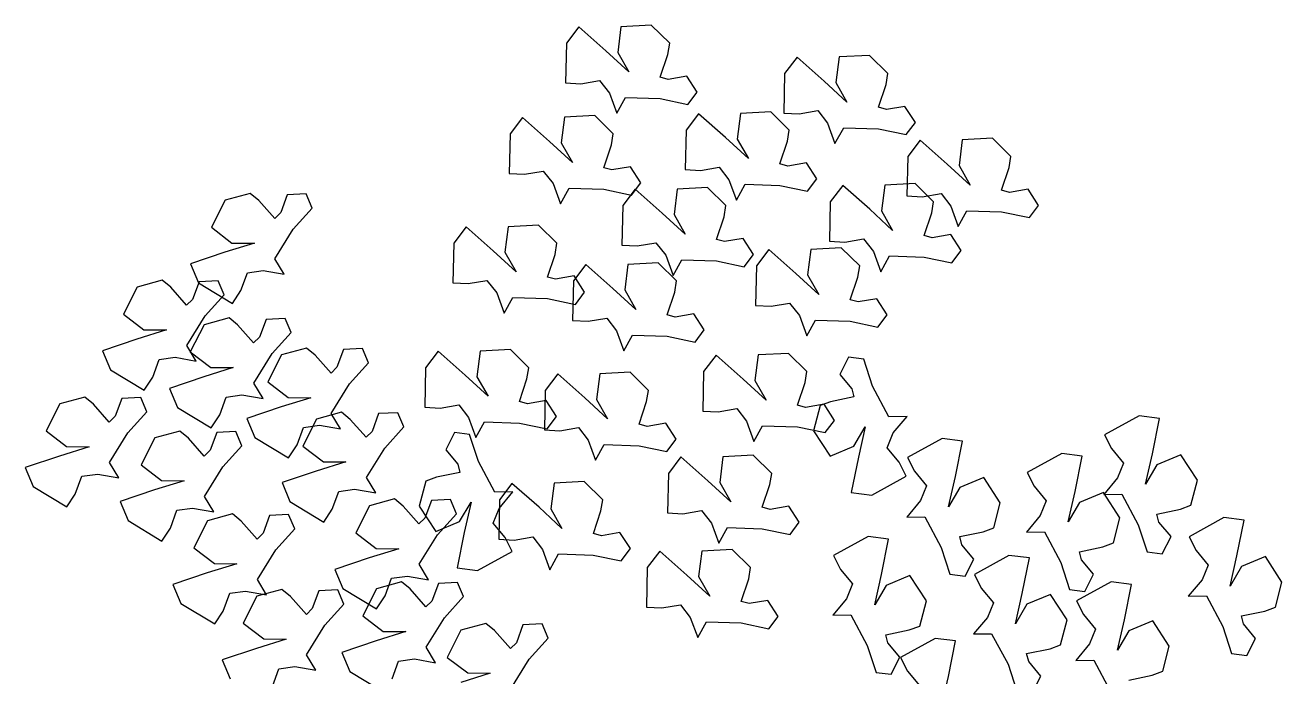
# Model space of a CAD drawing. Extents: x 375.13 to 376.52, y 85.23 to 86.64.
# Drawn here: x 375.189 to 376.421, y 86 to 86.639 of the extents above; entities that cross this region are included whole.
import ezdxf

# ---------------------------------------------------------------- set-up
doc = ezdxf.new("R2010")
doc.units = 0
doc.header["$LTSCALE"] = 0.5
doc.layers.get('0').update_dxf_attribs({"linetype": 'CONTINUOUS'})

msp = doc.modelspace()

# ---------------------------------------------------------------- linework, layer by layer
for p, q in [((375.7315, 86.6373), (375.7193, 86.6213)), ((375.7581, 86.6139), (375.7315, 86.6373)), ((375.7728, 86.6375), (375.7696, 86.6124)), ((375.8025, 86.6391), (375.7728, 86.6375)), ((375.8206, 86.6213), (375.8025, 86.6391)), ((375.7193, 86.6213), (375.7185, 86.5826)), ((375.8187, 86.6104), (375.8206, 86.6213)), ((375.7805, 86.5933), (375.7581, 86.6139)), ((375.7696, 86.6124), (375.7805, 86.5933)), ((375.8113, 86.5882), (375.8187, 86.6104)), ((376.0163, 86.6095), (375.9867, 86.6079)), ((376.0344, 86.5917), (376.0163, 86.6095)), ((375.9454, 86.6077), (375.9332, 86.5917)), ((375.972, 86.5843), (375.9454, 86.6077)), ((375.9867, 86.6079), (375.9834, 86.5828)), ((375.7336, 86.5817), (375.7519, 86.5849)), ((375.7519, 86.5849), (375.7615, 86.5725)), ((375.8192, 86.586), (375.8113, 86.5882)), ((375.8374, 86.5891), (375.8192, 86.586)), ((375.8476, 86.5734), (375.8374, 86.5891)), ((375.9332, 86.5917), (375.9324, 86.5529)), ((375.9943, 86.5637), (375.972, 86.5843)), ((376.0326, 86.5808), (376.0344, 86.5917)), ((375.7185, 86.5826), (375.7336, 86.5817)), ((375.7615, 86.5725), (375.7687, 86.5527)), ((375.8385, 86.5614), (375.8476, 86.5734)), ((375.9834, 86.5828), (375.9943, 86.5637)), ((376.0252, 86.5586), (376.0326, 86.5808)), ((375.7687, 86.5527), (375.7772, 86.5682)), ((375.7772, 86.5682), (375.8112, 86.5671)), ((375.8112, 86.5671), (375.8385, 86.5614)), ((376.0512, 86.5595), (376.033, 86.5564)), ((376.0615, 86.5438), (376.0512, 86.5595)), ((375.6763, 86.5486), (375.6641, 86.5325)), ((375.7029, 86.5252), (375.6763, 86.5486)), ((375.7175, 86.5488), (375.7143, 86.5237)), ((375.7472, 86.5504), (375.7175, 86.5488)), ((375.7653, 86.5325), (375.7472, 86.5504)), ((375.8488, 86.5523), (375.8366, 86.5363)), ((375.8754, 86.5289), (375.8488, 86.5523)), ((375.8901, 86.5525), (375.8868, 86.5274)), ((375.9197, 86.5541), (375.8901, 86.5525)), ((375.9378, 86.5363), (375.9197, 86.5541)), ((375.9324, 86.5529), (375.9475, 86.5521)), ((375.9475, 86.5521), (375.9657, 86.5553)), ((375.9657, 86.5553), (375.9753, 86.5429)), ((376.033, 86.5564), (376.0252, 86.5586)), ((375.8366, 86.5363), (375.8358, 86.4976)), ((375.936, 86.5254), (375.9378, 86.5363)), ((375.9753, 86.5429), (375.9826, 86.5231)), ((375.9826, 86.5231), (375.9911, 86.5386)), ((375.9911, 86.5386), (376.0251, 86.5375)), ((376.0251, 86.5375), (376.0523, 86.5318)), ((376.0523, 86.5318), (376.0615, 86.5438)), ((375.6641, 86.5325), (375.6633, 86.4938)), ((375.7252, 86.5045), (375.7029, 86.5252)), ((375.7143, 86.5237), (375.7252, 86.5045)), ((375.7635, 86.5217), (375.7653, 86.5325)), ((375.8977, 86.5083), (375.8754, 86.5289)), ((375.8868, 86.5274), (375.8977, 86.5083)), ((375.9286, 86.5032), (375.936, 86.5254)), ((376.0661, 86.5265), (376.0539, 86.5104)), ((376.0927, 86.503), (376.0661, 86.5265)), ((376.1074, 86.5266), (376.1042, 86.5016)), ((376.1371, 86.5282), (376.1074, 86.5266)), ((376.1551, 86.5104), (376.1371, 86.5282)), ((375.756, 86.4994), (375.7635, 86.5217)), ((376.0539, 86.5104), (376.0531, 86.4717)), ((376.1533, 86.4995), (376.1551, 86.5104)), ((375.7639, 86.4973), (375.756, 86.4994)), ((375.7821, 86.5004), (375.7639, 86.4973)), ((375.7923, 86.4847), (375.7821, 86.5004)), ((375.8358, 86.4976), (375.8509, 86.4967)), ((375.8509, 86.4967), (375.8691, 86.4999)), ((375.8691, 86.4999), (375.8787, 86.4875)), ((375.9364, 86.501), (375.9286, 86.5032)), ((375.9547, 86.5041), (375.9364, 86.501)), ((375.9649, 86.4884), (375.9547, 86.5041)), ((376.115, 86.4824), (376.0927, 86.503)), ((376.1042, 86.5016), (376.115, 86.4824)), ((376.1459, 86.4773), (376.1533, 86.4995)), ((375.6633, 86.4938), (375.6784, 86.493)), ((375.6784, 86.493), (375.6966, 86.4961)), ((375.6966, 86.4961), (375.7062, 86.4838)), ((375.8787, 86.4875), (375.886, 86.4677)), ((375.9558, 86.4764), (375.9649, 86.4884)), ((375.4094, 86.4742), (375.3849, 86.4675)), ((375.4179, 86.4672), (375.4094, 86.4742)), ((375.4456, 86.4727), (375.4393, 86.4554)), ((375.4644, 86.4737), (375.4456, 86.4727)), ((375.4702, 86.4598), (375.4644, 86.4737)), ((375.7062, 86.4838), (375.7134, 86.464)), ((375.7134, 86.464), (375.722, 86.4795)), ((375.722, 86.4795), (375.756, 86.4784)), ((375.756, 86.4784), (375.7832, 86.4726)), ((375.7867, 86.4784), (375.7745, 86.4623)), ((375.7832, 86.4726), (375.7923, 86.4847)), ((375.8133, 86.4549), (375.7867, 86.4784)), ((375.828, 86.4785), (375.8248, 86.4535)), ((375.8577, 86.4801), (375.828, 86.4785)), ((375.8757, 86.4623), (375.8577, 86.4801)), ((375.886, 86.4677), (375.8945, 86.4832)), ((375.8945, 86.4832), (375.9285, 86.4821)), ((375.9285, 86.4821), (375.9558, 86.4764)), ((375.9902, 86.4821), (375.978, 86.466)), ((376.0168, 86.4587), (375.9902, 86.4821)), ((376.0315, 86.4823), (376.0282, 86.4572)), ((376.0612, 86.4839), (376.0315, 86.4823)), ((376.0792, 86.466), (376.0612, 86.4839)), ((376.0682, 86.4708), (376.0865, 86.474)), ((376.0865, 86.474), (376.0961, 86.4617)), ((376.1538, 86.4751), (376.1459, 86.4773)), ((376.172, 86.4783), (376.1538, 86.4751)), ((376.1822, 86.4625), (376.172, 86.4783)), ((375.3849, 86.4675), (375.3715, 86.441)), ((375.4334, 86.4496), (375.4179, 86.4672)), ((375.7745, 86.4623), (375.7737, 86.4236)), ((375.8739, 86.4514), (375.8757, 86.4623)), ((375.978, 86.466), (375.9772, 86.4273)), ((376.0531, 86.4717), (376.0682, 86.4708)), ((376.0774, 86.4552), (376.0792, 86.466)), ((376.0961, 86.4617), (376.1033, 86.4419)), ((376.1731, 86.4505), (376.1822, 86.4625)), ((375.4393, 86.4554), (375.4334, 86.4496)), ((375.4516, 86.4391), (375.4702, 86.4598)), ((375.8356, 86.4343), (375.8133, 86.4549)), ((375.8248, 86.4535), (375.8356, 86.4343)), ((375.8665, 86.4292), (375.8739, 86.4514)), ((376.0391, 86.438), (376.0168, 86.4587)), ((376.0282, 86.4572), (376.0391, 86.438)), ((376.07, 86.4329), (376.0774, 86.4552)), ((376.1033, 86.4419), (376.1118, 86.4573)), ((376.1118, 86.4573), (376.1458, 86.4562)), ((376.1458, 86.4562), (376.1731, 86.4505)), ((375.3715, 86.441), (375.3915, 86.4256)), ((375.4337, 86.4101), (375.4516, 86.4391)), ((375.6211, 86.4415), (375.6089, 86.4254)), ((375.6477, 86.418), (375.6211, 86.4415)), ((375.6624, 86.4416), (375.6591, 86.4166)), ((375.692, 86.4432), (375.6624, 86.4416)), ((375.7101, 86.4254), (375.692, 86.4432)), ((375.4136, 86.4255), (375.3845, 86.4165)), ((375.3915, 86.4256), (375.4136, 86.4255)), ((375.6089, 86.4254), (375.6081, 86.3867)), ((375.7083, 86.4145), (375.7101, 86.4254)), ((375.7737, 86.4236), (375.7888, 86.4227)), ((375.7888, 86.4227), (375.8071, 86.4259)), ((375.8071, 86.4259), (375.8167, 86.4136)), ((375.8744, 86.427), (375.8665, 86.4292)), ((375.8926, 86.4302), (375.8744, 86.427)), ((375.9028, 86.4144), (375.8926, 86.4302)), ((375.9772, 86.4273), (375.9923, 86.4265)), ((375.9923, 86.4265), (376.0105, 86.4296)), ((376.0105, 86.4296), (376.0202, 86.4173)), ((376.0778, 86.4307), (376.07, 86.4329)), ((376.0961, 86.4339), (376.0778, 86.4307)), ((376.1063, 86.4182), (376.0961, 86.4339)), ((375.3845, 86.4165), (375.3509, 86.4051)), ((375.67, 86.3974), (375.6477, 86.418)), ((375.6591, 86.4166), (375.67, 86.3974)), ((375.7009, 86.3923), (375.7083, 86.4145)), ((375.8167, 86.4136), (375.8239, 86.3938)), ((375.8937, 86.4024), (375.9028, 86.4144)), ((375.9177, 86.4193), (375.9055, 86.4032)), ((375.9443, 86.3958), (375.9177, 86.4193)), ((375.959, 86.4194), (375.9558, 86.3943)), ((375.9887, 86.421), (375.959, 86.4194)), ((376.0068, 86.4032), (375.9887, 86.421)), ((376.0202, 86.4173), (376.0274, 86.3975)), ((376.0274, 86.3975), (376.0359, 86.413)), ((376.0359, 86.413), (376.0699, 86.4119)), ((376.0699, 86.4119), (376.0972, 86.4061)), ((376.0972, 86.4061), (376.1063, 86.4182)), ((375.3509, 86.4051), (375.3588, 86.3865)), ((375.4066, 86.3965), (375.4221, 86.3987)), ((375.4221, 86.3987), (375.4428, 86.395)), ((375.4428, 86.395), (375.4337, 86.4101)), ((375.7384, 86.4045), (375.7262, 86.3884)), ((375.765, 86.3811), (375.7384, 86.4045)), ((375.7797, 86.4046), (375.7765, 86.3796)), ((375.8094, 86.4062), (375.7797, 86.4046)), ((375.8274, 86.3884), (375.8094, 86.4062)), ((375.8239, 86.3938), (375.8324, 86.4092)), ((375.8324, 86.4092), (375.8664, 86.4081)), ((375.8664, 86.4081), (375.8937, 86.4024)), ((375.9055, 86.4032), (375.9047, 86.3645)), ((376.005, 86.3923), (376.0068, 86.4032)), ((375.3231, 86.3892), (375.2986, 86.3825)), ((375.3316, 86.3822), (375.3231, 86.3892)), ((375.3593, 86.3877), (375.353, 86.3704)), ((375.3588, 86.3865), (375.3919, 86.3665)), ((375.3781, 86.3887), (375.3593, 86.3877)), ((375.3839, 86.3748), (375.3781, 86.3887)), ((375.4002, 86.3792), (375.4066, 86.3965)), ((375.6081, 86.3867), (375.6232, 86.3858)), ((375.6232, 86.3858), (375.6414, 86.389)), ((375.6414, 86.389), (375.651, 86.3767)), ((375.7087, 86.3901), (375.7009, 86.3923)), ((375.727, 86.3933), (375.7087, 86.3901)), ((375.7262, 86.3884), (375.7254, 86.3497)), ((375.7372, 86.3775), (375.727, 86.3933)), ((375.8256, 86.3776), (375.8274, 86.3884)), ((375.9667, 86.3752), (375.9443, 86.3958)), ((375.9558, 86.3943), (375.9667, 86.3752)), ((375.9975, 86.3701), (376.005, 86.3923)), ((375.2986, 86.3825), (375.2852, 86.356)), ((375.3471, 86.3646), (375.3316, 86.3822)), ((375.3654, 86.3541), (375.3839, 86.3748)), ((375.3919, 86.3665), (375.4002, 86.3792)), ((375.651, 86.3767), (375.6583, 86.3569)), ((375.7281, 86.3655), (375.7372, 86.3775)), ((375.7873, 86.3604), (375.765, 86.3811)), ((375.7765, 86.3796), (375.7873, 86.3604)), ((375.8182, 86.3553), (375.8256, 86.3776)), ((375.353, 86.3704), (375.3471, 86.3646)), ((375.6583, 86.3569), (375.6668, 86.3723)), ((375.6668, 86.3723), (375.7008, 86.3712)), ((375.7008, 86.3712), (375.7281, 86.3655)), ((375.9047, 86.3645), (375.9199, 86.3636)), ((375.9199, 86.3636), (375.9381, 86.3668)), ((375.9381, 86.3668), (375.9477, 86.3545)), ((376.0054, 86.3679), (375.9975, 86.3701)), ((376.0236, 86.371), (376.0054, 86.3679)), ((376.0338, 86.3553), (376.0236, 86.371)), ((375.2852, 86.356), (375.3053, 86.3406)), ((375.3474, 86.3251), (375.3654, 86.3541)), ((375.3887, 86.3523), (375.3642, 86.3456)), ((375.3971, 86.3453), (375.3887, 86.3523)), ((375.4249, 86.3508), (375.4185, 86.3335)), ((375.4436, 86.3518), (375.4249, 86.3508)), ((375.4495, 86.3379), (375.4436, 86.3518)), ((375.7254, 86.3497), (375.7405, 86.3489)), ((375.7405, 86.3489), (375.7588, 86.352)), ((375.7588, 86.352), (375.7684, 86.3397)), ((375.8261, 86.3531), (375.8182, 86.3553)), ((375.8443, 86.3563), (375.8261, 86.3531)), ((375.8545, 86.3405), (375.8443, 86.3563)), ((375.9477, 86.3545), (375.9549, 86.3347)), ((375.9549, 86.3347), (375.9634, 86.3501)), ((375.9634, 86.3501), (375.9975, 86.349)), ((376.0247, 86.3433), (376.0338, 86.3553)), ((375.3273, 86.3405), (375.2982, 86.3315)), ((375.3053, 86.3406), (375.3273, 86.3405)), ((375.3642, 86.3456), (375.3507, 86.3191)), ((375.4127, 86.3277), (375.3971, 86.3453)), ((375.4309, 86.3172), (375.4495, 86.3379)), ((375.7684, 86.3397), (375.7756, 86.3199)), ((375.8454, 86.3285), (375.8545, 86.3405)), ((375.9975, 86.349), (376.0247, 86.3433)), ((375.2982, 86.3315), (375.2646, 86.3201)), ((375.3565, 86.31), (375.3474, 86.3251)), ((375.4185, 86.3335), (375.4127, 86.3277)), ((375.7756, 86.3199), (375.7841, 86.3353)), ((375.7841, 86.3353), (375.8181, 86.3342)), ((375.8181, 86.3342), (375.8454, 86.3285)), ((375.2646, 86.3201), (375.2725, 86.3015)), ((375.3203, 86.3115), (375.3358, 86.3137)), ((375.3358, 86.3137), (375.3565, 86.31)), ((375.3507, 86.3191), (375.3708, 86.3037)), ((375.4129, 86.2882), (375.4309, 86.3172)), ((375.4401, 86.316), (375.4266, 86.2895)), ((375.4646, 86.3227), (375.4401, 86.316)), ((375.4731, 86.3157), (375.4646, 86.3227)), ((375.4886, 86.2981), (375.4731, 86.3157)), ((375.5008, 86.3212), (375.4944, 86.3039)), ((375.5196, 86.3222), (375.5008, 86.3212)), ((375.5254, 86.3083), (375.5196, 86.3222)), ((375.5935, 86.3195), (375.5813, 86.3034)), ((375.6201, 86.2961), (375.5935, 86.3195)), ((375.6348, 86.3196), (375.6316, 86.2946)), ((375.6645, 86.3212), (375.6348, 86.3196)), ((375.6826, 86.3034), (375.6645, 86.3212)), ((375.866, 86.3158), (375.8538, 86.2997)), ((375.8926, 86.2923), (375.866, 86.3158)), ((375.9073, 86.3159), (375.9041, 86.2908)), ((375.937, 86.3175), (375.9073, 86.3159)), ((375.9551, 86.2997), (375.937, 86.3175)), ((375.9959, 86.3137), (375.9873, 86.2969)), ((376.0108, 86.3118), (375.9959, 86.3137)), ((375.2725, 86.3015), (375.3056, 86.2815)), ((375.3139, 86.2942), (375.3203, 86.3115)), ((375.3928, 86.3036), (375.3638, 86.2946)), ((375.3708, 86.3037), (375.3928, 86.3036)), ((375.4944, 86.3039), (375.4886, 86.2981)), ((375.5068, 86.2876), (375.5254, 86.3083)), ((375.5813, 86.3034), (375.5805, 86.2647)), ((375.6807, 86.2926), (375.6826, 86.3034)), ((376.0195, 86.2853), (376.0108, 86.3118)), ((375.3056, 86.2815), (375.3139, 86.2942)), ((375.3638, 86.2946), (375.3302, 86.2832)), ((375.4221, 86.2731), (375.4129, 86.2882)), ((375.4266, 86.2895), (375.4467, 86.2741)), ((375.6425, 86.2754), (375.6201, 86.2961)), ((375.6316, 86.2946), (375.6425, 86.2754)), ((375.6733, 86.2703), (375.6807, 86.2926)), ((375.7108, 86.2973), (375.6986, 86.2812)), ((375.7374, 86.2738), (375.7108, 86.2973)), ((375.7521, 86.2974), (375.7488, 86.2724)), ((375.7818, 86.299), (375.7521, 86.2974)), ((375.7998, 86.2812), (375.7818, 86.299)), ((375.8538, 86.2997), (375.853, 86.261)), ((375.915, 86.2717), (375.8926, 86.2923)), ((375.9041, 86.2908), (375.915, 86.2717)), ((375.9458, 86.2666), (375.9532, 86.2888)), ((375.9532, 86.2888), (375.9551, 86.2997)), ((375.9873, 86.2969), (375.9992, 86.2827)), ((375.3302, 86.2832), (375.338, 86.2646)), ((375.3858, 86.2746), (375.4013, 86.2768)), ((375.4013, 86.2768), (375.4221, 86.2731)), ((375.4889, 86.2586), (375.5068, 86.2876)), ((375.6986, 86.2812), (375.6978, 86.2425)), ((375.798, 86.2703), (375.7998, 86.2812)), ((375.9992, 86.2827), (376.0012, 86.2748)), ((376.0355, 86.2553), (376.0195, 86.2853)), ((375.2228, 86.268), (375.2093, 86.2415)), ((375.2473, 86.2747), (375.2228, 86.268)), ((375.2557, 86.2677), (375.2473, 86.2747)), ((375.2713, 86.2501), (375.2557, 86.2677)), ((375.2835, 86.2732), (375.2771, 86.2558)), ((375.3022, 86.2742), (375.2835, 86.2732)), ((375.3081, 86.2603), (375.3022, 86.2742)), ((375.338, 86.2646), (375.3712, 86.2446)), ((375.3795, 86.2573), (375.3858, 86.2746)), ((375.4397, 86.265), (375.4061, 86.2536)), ((375.4688, 86.274), (375.4397, 86.265)), ((375.4467, 86.2741), (375.4688, 86.274)), ((375.5805, 86.2647), (375.5957, 86.2639)), ((375.5957, 86.2639), (375.6139, 86.267)), ((375.6139, 86.267), (375.6235, 86.2547)), ((375.6812, 86.2681), (375.6733, 86.2703)), ((375.6994, 86.2713), (375.6812, 86.2681)), ((375.7096, 86.2555), (375.6994, 86.2713)), ((375.7597, 86.2532), (375.7374, 86.2738)), ((375.7488, 86.2724), (375.7597, 86.2532)), ((375.7906, 86.2481), (375.798, 86.2703)), ((375.8682, 86.2601), (375.8864, 86.2633)), ((375.8864, 86.2633), (375.896, 86.251)), ((375.9537, 86.2644), (375.9458, 86.2666)), ((375.9719, 86.2676), (375.9537, 86.2644)), ((375.9679, 86.2663), (375.9615, 86.2417)), ((375.9782, 86.2701), (375.9679, 86.2663)), ((375.9821, 86.2518), (375.9719, 86.2676)), ((376.0012, 86.2748), (375.9782, 86.2701)), ((375.2771, 86.2558), (375.2713, 86.2501)), ((375.2895, 86.2395), (375.3081, 86.2603)), ((375.3712, 86.2446), (375.3795, 86.2573)), ((375.4061, 86.2536), (375.414, 86.235)), ((375.4745, 86.2531), (375.4611, 86.2266)), ((375.499, 86.2598), (375.4745, 86.2531)), ((375.498, 86.2435), (375.4889, 86.2586)), ((375.5075, 86.2528), (375.499, 86.2598)), ((375.5231, 86.2353), (375.5075, 86.2528)), ((375.5353, 86.2584), (375.5289, 86.241)), ((375.554, 86.2593), (375.5353, 86.2584)), ((375.5599, 86.2454), (375.554, 86.2593)), ((375.6235, 86.2547), (375.6307, 86.2349)), ((375.7005, 86.2435), (375.7096, 86.2555)), ((375.853, 86.261), (375.8682, 86.2601)), ((375.896, 86.251), (375.9032, 86.2312)), ((375.973, 86.2398), (375.9821, 86.2518)), ((376.0532, 86.2556), (376.0355, 86.2553)), ((376.0396, 86.2395), (376.0532, 86.2556)), ((376.2807, 86.2563), (376.2468, 86.2376)), ((376.3008, 86.2537), (376.2807, 86.2563)), ((376.2938, 86.219), (376.3008, 86.2537)), ((375.2093, 86.2415), (375.2294, 86.2261)), ((375.2715, 86.2106), (375.2895, 86.2395)), ((375.3404, 86.2413), (375.3159, 86.2346)), ((375.3488, 86.2343), (375.3404, 86.2413)), ((375.3766, 86.2399), (375.3702, 86.2225)), ((375.3953, 86.2408), (375.3766, 86.2399)), ((375.4012, 86.2269), (375.3953, 86.2408)), ((375.4554, 86.2277), (375.4618, 86.245)), ((375.4618, 86.245), (375.4772, 86.2472)), ((375.4772, 86.2472), (375.498, 86.2435)), ((375.5289, 86.241), (375.5231, 86.2353)), ((375.5413, 86.2247), (375.5599, 86.2454)), ((375.6095, 86.2398), (375.601, 86.2231)), ((375.6245, 86.2379), (375.6095, 86.2398)), ((375.6307, 86.2349), (375.6392, 86.2503)), ((375.6392, 86.2503), (375.6732, 86.2492)), ((375.6732, 86.2492), (375.7005, 86.2435)), ((375.6978, 86.2425), (375.7129, 86.2416)), ((375.7129, 86.2416), (375.7311, 86.2448)), ((375.7311, 86.2448), (375.7408, 86.2325)), ((375.7984, 86.2459), (375.7906, 86.2481)), ((375.8167, 86.2491), (375.7984, 86.2459)), ((375.8269, 86.2333), (375.8167, 86.2491)), ((375.9032, 86.2312), (375.9117, 86.2466)), ((375.9117, 86.2466), (375.9458, 86.2455)), ((375.9458, 86.2455), (375.973, 86.2398)), ((375.9615, 86.2417), (375.9777, 86.2168)), ((376.0011, 86.2266), (376.0122, 86.2456)), ((376.0122, 86.2456), (376.0055, 86.2159)), ((376.0338, 86.225), (376.0396, 86.2395)), ((375.3159, 86.2346), (375.3024, 86.2081)), ((375.3644, 86.2168), (375.3488, 86.2343)), ((375.3826, 86.2062), (375.4012, 86.2269)), ((375.414, 86.235), (375.4471, 86.215)), ((375.4471, 86.215), (375.4554, 86.2277)), ((375.4611, 86.2266), (375.4812, 86.2113)), ((375.6331, 86.2114), (375.6245, 86.2379)), ((375.7408, 86.2325), (375.748, 86.2127)), ((375.748, 86.2127), (375.7565, 86.2281)), ((375.7565, 86.2281), (375.7905, 86.227)), ((375.7905, 86.227), (375.8178, 86.2213)), ((375.8178, 86.2213), (375.8269, 86.2333)), ((375.9777, 86.2168), (376.0011, 86.2266)), ((376.0876, 86.2341), (376.0536, 86.2154)), ((376.1076, 86.2316), (376.0876, 86.2341)), ((376.1006, 86.1968), (376.1076, 86.2316)), ((376.2468, 86.2376), (376.2537, 86.2241)), ((375.2224, 86.2169), (375.1888, 86.2056)), ((375.2514, 86.226), (375.2224, 86.2169)), ((375.2294, 86.2261), (375.2514, 86.226)), ((375.3702, 86.2225), (375.3644, 86.2168)), ((375.5233, 86.1958), (375.5413, 86.2247)), ((375.601, 86.2231), (375.6128, 86.2088)), ((375.8315, 86.216), (375.8193, 86.1999)), ((375.8581, 86.1926), (375.8315, 86.216)), ((375.8728, 86.2162), (375.8696, 86.1911)), ((375.9025, 86.2178), (375.8728, 86.2162)), ((375.9206, 86.1999), (375.9025, 86.2178)), ((376.0055, 86.2159), (375.9985, 86.1811)), ((376.0456, 86.2108), (376.0338, 86.225)), ((376.0536, 86.2154), (376.0605, 86.2019)), ((376.2049, 86.2194), (376.171, 86.2007)), ((376.2249, 86.2168), (376.2049, 86.2194)), ((376.2179, 86.1821), (376.2249, 86.2168)), ((376.2537, 86.2241), (376.2655, 86.2099)), ((376.2871, 86.1893), (376.2938, 86.219)), ((376.3216, 86.2181), (376.2982, 86.2083)), ((376.3378, 86.1931), (376.3216, 86.2181)), ((375.1888, 86.2056), (375.1966, 86.187)), ((375.2807, 86.1955), (375.2715, 86.2106)), ((375.3024, 86.2081), (375.3225, 86.1928)), ((375.3646, 86.1773), (375.3826, 86.2062)), ((375.4742, 86.2021), (375.4406, 86.1908)), ((375.5032, 86.2111), (375.4742, 86.2021)), ((375.4812, 86.2113), (375.5032, 86.2111)), ((375.6128, 86.2088), (375.6149, 86.2009)), ((375.6492, 86.1814), (375.6331, 86.2114)), ((376.0525, 86.1973), (376.0456, 86.2108)), ((376.0605, 86.2019), (376.0723, 86.1877)), ((376.2655, 86.2099), (376.2596, 86.1954)), ((376.2982, 86.2083), (376.2871, 86.1893)), ((375.238, 86.1796), (375.2444, 86.197)), ((375.2444, 86.197), (375.2599, 86.1992)), ((375.2599, 86.1992), (375.2807, 86.1955)), ((375.3446, 86.1926), (375.3155, 86.1836)), ((375.3225, 86.1928), (375.3446, 86.1926)), ((375.4406, 86.1908), (375.4484, 86.1722)), ((375.5324, 86.1807), (375.5233, 86.1958)), ((375.5816, 86.1924), (375.5751, 86.1678)), ((375.5919, 86.1962), (375.5816, 86.1924)), ((375.6149, 86.2009), (375.5919, 86.1962)), ((375.666, 86.1901), (375.6538, 86.174)), ((375.6926, 86.1667), (375.666, 86.1901)), ((375.7073, 86.1903), (375.704, 86.1652)), ((375.7369, 86.1919), (375.7073, 86.1903)), ((375.755, 86.174), (375.7369, 86.1919)), ((375.8193, 86.1999), (375.8185, 86.1612)), ((375.8805, 86.1719), (375.8581, 86.1926)), ((375.8696, 86.1911), (375.8805, 86.1719)), ((375.9187, 86.1891), (375.9206, 86.1999)), ((376.0186, 86.1786), (376.0525, 86.1973)), ((376.0939, 86.1672), (376.1006, 86.1968)), ((376.1284, 86.1959), (376.1051, 86.1862)), ((376.1446, 86.171), (376.1284, 86.1959)), ((376.171, 86.2007), (376.1778, 86.1872)), ((376.2596, 86.1954), (376.2461, 86.1792)), ((376.3314, 86.1686), (376.3378, 86.1931)), ((375.1966, 86.187), (375.2298, 86.167)), ((375.2298, 86.167), (375.238, 86.1796)), ((375.3155, 86.1836), (375.2819, 86.1723)), ((375.3738, 86.1622), (375.3646, 86.1773)), ((375.4898, 86.1648), (375.4962, 86.1822)), ((375.4962, 86.1822), (375.5117, 86.1843)), ((375.5117, 86.1843), (375.5324, 86.1807)), ((375.6668, 86.1818), (375.6492, 86.1814)), ((375.6533, 86.1656), (375.6668, 86.1818)), ((375.9113, 86.1668), (375.9187, 86.1891)), ((375.9985, 86.1811), (376.0186, 86.1786)), ((376.0723, 86.1877), (376.0665, 86.1732)), ((376.1051, 86.1862), (376.0939, 86.1672)), ((376.1778, 86.1872), (376.1897, 86.173)), ((376.2112, 86.1524), (376.2179, 86.1821)), ((376.2457, 86.1811), (376.2224, 86.1714)), ((376.2619, 86.1562), (376.2457, 86.1811)), ((376.2461, 86.1792), (376.2638, 86.1796)), ((376.2638, 86.1796), (376.2798, 86.1496)), ((375.2819, 86.1723), (375.2897, 86.1537)), ((375.3375, 86.1637), (375.353, 86.1658)), ((375.353, 86.1658), (375.3738, 86.1622)), ((375.4484, 86.1722), (375.4815, 86.1521)), ((375.4815, 86.1521), (375.4898, 86.1648)), ((375.5263, 86.1681), (375.5129, 86.1416)), ((375.5508, 86.1748), (375.5263, 86.1681)), ((375.5593, 86.1678), (375.5508, 86.1748)), ((375.5748, 86.1503), (375.5593, 86.1678)), ((375.5751, 86.1678), (375.5914, 86.1429)), ((375.587, 86.1734), (375.5807, 86.156)), ((375.6058, 86.1743), (375.587, 86.1734)), ((375.6116, 86.1604), (375.6058, 86.1743)), ((375.6147, 86.1527), (375.6259, 86.1717)), ((375.6259, 86.1717), (375.6192, 86.142)), ((375.6474, 86.1511), (375.6533, 86.1656)), ((375.6538, 86.174), (375.653, 86.1353)), ((375.7149, 86.146), (375.6926, 86.1667)), ((375.704, 86.1652), (375.7149, 86.146)), ((375.7532, 86.1632), (375.755, 86.174)), ((375.9192, 86.1646), (375.9113, 86.1668)), ((375.9374, 86.1678), (375.9192, 86.1646)), ((375.9476, 86.152), (375.9374, 86.1678)), ((376.0665, 86.1732), (376.0529, 86.1571)), ((376.1382, 86.1464), (376.1446, 86.171)), ((376.1897, 86.173), (376.1838, 86.1585)), ((376.2224, 86.1714), (376.2112, 86.1524)), ((376.2981, 86.16), (376.3211, 86.1647)), ((376.3211, 86.1647), (376.3314, 86.1686)), ((375.2897, 86.1537), (375.3229, 86.1336)), ((375.3312, 86.1463), (375.3375, 86.1637)), ((375.3677, 86.1534), (375.3542, 86.1268)), ((375.3921, 86.1601), (375.3677, 86.1534)), ((375.4006, 86.1531), (375.3921, 86.1601)), ((375.4162, 86.1355), (375.4006, 86.1531)), ((375.4284, 86.1586), (375.422, 86.1412)), ((375.4471, 86.1596), (375.4284, 86.1586)), ((375.453, 86.1457), (375.4471, 86.1596)), ((375.5807, 86.156), (375.5748, 86.1503)), ((375.5914, 86.1429), (375.6147, 86.1527)), ((375.5931, 86.1397), (375.6116, 86.1604)), ((375.7458, 86.1409), (375.7532, 86.1632)), ((375.8185, 86.1612), (375.8336, 86.1604)), ((375.8336, 86.1604), (375.8519, 86.1635)), ((375.8519, 86.1635), (375.8615, 86.1512)), ((376.0529, 86.1571), (376.0706, 86.1574)), ((376.0706, 86.1574), (376.0866, 86.1274)), ((376.1838, 86.1585), (376.1703, 86.1423)), ((376.2555, 86.1317), (376.2619, 86.1562)), ((376.3001, 86.1521), (376.2981, 86.16)), ((376.3636, 86.1565), (376.3296, 86.1378)), ((376.3836, 86.154), (376.3636, 86.1565)), ((376.3766, 86.1192), (376.3836, 86.154)), ((375.3229, 86.1336), (375.3312, 86.1463)), ((375.422, 86.1412), (375.4162, 86.1355)), ((375.4344, 86.1249), (375.453, 86.1457)), ((375.5129, 86.1416), (375.533, 86.1263)), ((375.6192, 86.142), (375.6122, 86.1073)), ((375.6593, 86.1369), (375.6474, 86.1511)), ((375.7536, 86.1388), (375.7458, 86.1409)), ((375.7718, 86.1419), (375.7536, 86.1388)), ((375.7821, 86.1262), (375.7718, 86.1419)), ((375.8615, 86.1512), (375.8687, 86.1314)), ((375.8687, 86.1314), (375.8772, 86.1469)), ((375.8772, 86.1469), (375.9112, 86.1457)), ((375.9112, 86.1457), (375.9385, 86.14)), ((375.9385, 86.14), (375.9476, 86.152)), ((376.1049, 86.1379), (376.1279, 86.1426)), ((376.1279, 86.1426), (376.1382, 86.1464)), ((376.1703, 86.1423), (376.1879, 86.1427)), ((376.1879, 86.1427), (376.204, 86.1127)), ((376.2798, 86.1496), (376.2885, 86.1231)), ((376.312, 86.1379), (376.3001, 86.1521)), ((375.5751, 86.1108), (375.5931, 86.1397)), ((375.653, 86.1353), (375.6681, 86.1345)), ((375.6661, 86.1234), (375.6593, 86.1369)), ((375.6681, 86.1345), (375.6863, 86.1376)), ((375.6863, 86.1376), (375.6959, 86.1253)), ((376.0151, 86.138), (375.9812, 86.1193)), ((376.0352, 86.1355), (376.0151, 86.138)), ((376.0282, 86.1007), (376.0352, 86.1355)), ((376.1069, 86.13), (376.1049, 86.1379)), ((376.1188, 86.1158), (376.1069, 86.13)), ((376.2222, 86.1231), (376.2452, 86.1278)), ((376.2452, 86.1278), (376.2555, 86.1317)), ((376.3034, 86.1212), (376.312, 86.1379)), ((376.3296, 86.1378), (376.3365, 86.1243)), ((375.3542, 86.1268), (375.3743, 86.1115)), ((375.4164, 86.096), (375.4344, 86.1249)), ((375.5259, 86.1171), (375.4923, 86.1058)), ((375.555, 86.1261), (375.5259, 86.1171)), ((375.533, 86.1263), (375.555, 86.1261)), ((375.6322, 86.1047), (375.6661, 86.1234)), ((375.6959, 86.1253), (375.7032, 86.1055)), ((375.7032, 86.1055), (375.7117, 86.121)), ((375.7117, 86.121), (375.7457, 86.1199)), ((375.7457, 86.1199), (375.7729, 86.1141)), ((375.7729, 86.1141), (375.7821, 86.1262)), ((375.8108, 86.1236), (375.7986, 86.1075)), ((375.8375, 86.1002), (375.8108, 86.1236)), ((375.8521, 86.1238), (375.8489, 86.0987)), ((375.8818, 86.1254), (375.8521, 86.1238)), ((375.8999, 86.1075), (375.8818, 86.1254)), ((375.9812, 86.1193), (375.988, 86.1058)), ((376.0866, 86.1274), (376.0953, 86.101)), ((376.1103, 86.0991), (376.1188, 86.1158)), ((376.1531, 86.1195), (376.1192, 86.1008)), ((376.1732, 86.117), (376.1531, 86.1195)), ((376.1662, 86.0822), (376.1732, 86.117)), ((376.2243, 86.1152), (376.2222, 86.1231)), ((376.2885, 86.1231), (376.3034, 86.1212)), ((376.3365, 86.1243), (376.3483, 86.1101)), ((376.3699, 86.0895), (376.3766, 86.1192)), ((376.4044, 86.1183), (376.381, 86.1086)), ((376.4206, 86.0934), (376.4044, 86.1183)), ((375.3963, 86.1114), (375.3673, 86.1023)), ((375.3743, 86.1115), (375.3963, 86.1114)), ((375.4923, 86.1058), (375.5002, 86.0872)), ((375.5842, 86.0957), (375.5751, 86.1108)), ((375.6122, 86.1073), (375.6322, 86.1047)), ((375.7986, 86.1075), (375.7979, 86.0688)), ((375.8981, 86.0967), (375.8999, 86.1075)), ((375.988, 86.1058), (375.9999, 86.0916)), ((376.204, 86.1127), (376.2126, 86.0862)), ((376.2361, 86.101), (376.2243, 86.1152)), ((376.3483, 86.1101), (376.3425, 86.0956)), ((376.381, 86.1086), (376.3699, 86.0895)), ((375.3673, 86.1023), (375.3337, 86.091)), ((375.3337, 86.091), (375.3415, 86.0724)), ((375.4255, 86.0809), (375.4164, 86.096)), ((375.5577, 86.0936), (375.5332, 86.0868)), ((375.5416, 86.0798), (375.548, 86.0972)), ((375.548, 86.0972), (375.5635, 86.0993)), ((375.5662, 86.0866), (375.5577, 86.0936)), ((375.5635, 86.0993), (375.5842, 86.0957)), ((375.5939, 86.0921), (375.5875, 86.0747)), ((375.6127, 86.0931), (375.5939, 86.0921)), ((375.6185, 86.0792), (375.6127, 86.0931)), ((375.8598, 86.0795), (375.8375, 86.1002)), ((375.8489, 86.0987), (375.8598, 86.0795)), ((375.8906, 86.0744), (375.8981, 86.0967)), ((375.9999, 86.0916), (375.994, 86.0771)), ((376.0215, 86.0711), (376.0282, 86.1007)), ((376.0559, 86.0998), (376.0326, 86.0901)), ((376.0722, 86.0749), (376.0559, 86.0998)), ((376.0953, 86.101), (376.1103, 86.0991)), ((376.1192, 86.1008), (376.126, 86.0873)), ((376.2532, 86.0936), (376.2193, 86.075)), ((376.2276, 86.0843), (376.2361, 86.101)), ((376.2732, 86.0911), (376.2532, 86.0936)), ((376.2662, 86.0564), (376.2732, 86.0911)), ((376.3425, 86.0956), (376.3289, 86.0795)), ((376.4142, 86.0688), (376.4206, 86.0934)), ((375.3829, 86.065), (375.3893, 86.0824)), ((375.3893, 86.0824), (375.4048, 86.0846)), ((375.4159, 86.0795), (375.4025, 86.053)), ((375.4048, 86.0846), (375.4255, 86.0809)), ((375.4404, 86.0862), (375.4159, 86.0795)), ((375.4489, 86.0792), (375.4404, 86.0862)), ((375.4645, 86.0616), (375.4489, 86.0792)), ((375.4767, 86.0847), (375.4703, 86.0674)), ((375.4954, 86.0857), (375.4767, 86.0847)), ((375.5013, 86.0718), (375.4954, 86.0857)), ((375.5002, 86.0872), (375.5333, 86.0671)), ((375.5332, 86.0868), (375.5198, 86.0603)), ((375.5333, 86.0671), (375.5416, 86.0798)), ((375.5817, 86.069), (375.5662, 86.0866)), ((375.5999, 86.0584), (375.6185, 86.0792)), ((376.0326, 86.0901), (376.0215, 86.0711)), ((376.126, 86.0873), (376.1379, 86.0731)), ((376.1595, 86.0526), (376.1662, 86.0822)), ((376.1939, 86.0813), (376.1706, 86.0716)), ((376.2102, 86.0564), (376.1939, 86.0813)), ((376.2126, 86.0862), (376.2276, 86.0843)), ((376.3289, 86.0795), (376.3466, 86.0798)), ((376.3466, 86.0798), (376.3626, 86.0498)), ((375.3415, 86.0724), (375.3746, 86.0524)), ((375.4703, 86.0674), (375.4645, 86.0616)), ((375.4827, 86.051), (375.5013, 86.0718)), ((375.5875, 86.0747), (375.5817, 86.069)), ((375.7979, 86.0688), (375.813, 86.068)), ((375.813, 86.068), (375.8312, 86.0711)), ((375.8312, 86.0711), (375.8408, 86.0588)), ((375.8985, 86.0723), (375.8906, 86.0744)), ((375.9167, 86.0754), (375.8985, 86.0723)), ((375.9269, 86.0597), (375.9167, 86.0754)), ((375.994, 86.0771), (375.9805, 86.061)), ((376.0657, 86.0503), (376.0722, 86.0749)), ((376.1379, 86.0731), (376.132, 86.0586)), ((376.1706, 86.0716), (376.1595, 86.0526)), ((376.2193, 86.075), (376.2261, 86.0615)), ((376.4039, 86.065), (376.4142, 86.0688)), ((375.3746, 86.0524), (375.3829, 86.065)), ((375.5198, 86.0603), (375.5398, 86.045)), ((375.582, 86.0295), (375.5999, 86.0584)), ((375.8408, 86.0588), (375.848, 86.039)), ((375.848, 86.039), (375.8566, 86.0545)), ((375.8566, 86.0545), (375.8906, 86.0534)), ((375.9178, 86.0476), (375.9269, 86.0597)), ((375.9805, 86.061), (375.9981, 86.0613)), ((375.9981, 86.0613), (376.0142, 86.0313)), ((376.132, 86.0586), (376.1185, 86.0425)), ((376.2037, 86.0318), (376.2102, 86.0564)), ((376.2261, 86.0615), (376.238, 86.0472)), ((376.2595, 86.0267), (376.2662, 86.0564)), ((376.294, 86.0554), (376.2707, 86.0457)), ((376.3102, 86.0305), (376.294, 86.0554)), ((376.3809, 86.0603), (376.4039, 86.065)), ((376.3829, 86.0524), (376.3809, 86.0603)), ((375.4025, 86.053), (375.4226, 86.0376)), ((375.4647, 86.0221), (375.4827, 86.051)), ((375.5619, 86.0449), (375.5328, 86.0358)), ((375.5398, 86.045), (375.5619, 86.0449)), ((375.616, 86.0461), (375.6026, 86.0196)), ((375.6405, 86.0529), (375.616, 86.0461)), ((375.649, 86.0459), (375.6405, 86.0529)), ((375.6645, 86.0283), (375.649, 86.0459)), ((375.6767, 86.0514), (375.6704, 86.034)), ((375.6955, 86.0523), (375.6767, 86.0514)), ((375.7013, 86.0384), (375.6955, 86.0523)), ((375.8906, 86.0534), (375.9178, 86.0476)), ((376.0324, 86.0418), (376.0554, 86.0465)), ((376.0345, 86.0339), (376.0324, 86.0418)), ((376.0554, 86.0465), (376.0657, 86.0503)), ((376.1185, 86.0425), (376.1361, 86.0428)), ((376.1361, 86.0428), (376.1522, 86.0128)), ((376.238, 86.0472), (376.2321, 86.0328)), ((376.2707, 86.0457), (376.2595, 86.0267)), ((376.3626, 86.0498), (376.3713, 86.0233)), ((376.3948, 86.0382), (376.3829, 86.0524)), ((375.4446, 86.0375), (375.4156, 86.0284)), ((375.4226, 86.0376), (375.4446, 86.0375)), ((375.5328, 86.0358), (375.4992, 86.0245)), ((375.5911, 86.0144), (375.582, 86.0295)), ((375.6704, 86.034), (375.6645, 86.0283)), ((375.6828, 86.0177), (375.7013, 86.0384)), ((376.0142, 86.0313), (376.0228, 86.0048)), ((376.0463, 86.0197), (376.0345, 86.0339)), ((376.0807, 86.0382), (376.0468, 86.0196)), ((376.1007, 86.0357), (376.0807, 86.0382)), ((376.0937, 86.001), (376.1007, 86.0357)), ((376.1934, 86.028), (376.2037, 86.0318)), ((376.2321, 86.0328), (376.2186, 86.0166)), ((376.3038, 86.006), (376.3102, 86.0305)), ((376.3863, 86.0215), (376.3948, 86.0382)), ((375.4156, 86.0284), (375.382, 86.0171)), ((375.382, 86.0171), (375.3898, 85.9985)), ((375.4738, 86.007), (375.4647, 86.0221)), ((375.4992, 86.0245), (375.5071, 86.0059)), ((375.5549, 86.0159), (375.5703, 86.0181)), ((375.5703, 86.0181), (375.5911, 86.0144)), ((375.6026, 86.0196), (375.6227, 86.0043)), ((375.6648, 85.9888), (375.6828, 86.0177)), ((376.0378, 86.003), (376.0463, 86.0197)), ((376.0468, 86.0196), (376.0536, 86.0061)), ((376.1704, 86.0233), (376.1934, 86.028)), ((376.1725, 86.0154), (376.1704, 86.0233)), ((376.2186, 86.0166), (376.2362, 86.017)), ((376.2362, 86.017), (376.2523, 85.9869)), ((376.3713, 86.0233), (376.3863, 86.0215)), ((375.4312, 85.9912), (375.4376, 86.0085)), ((375.4376, 86.0085), (375.4531, 86.0107)), ((375.4531, 86.0107), (375.4738, 86.007)), ((375.5071, 86.0059), (375.5402, 85.9859)), ((375.5485, 85.9985), (375.5549, 86.0159)), ((376.0228, 86.0048), (376.0378, 86.003)), ((376.0536, 86.0061), (376.0654, 85.9919)), ((376.1522, 86.0128), (376.1608, 85.9864)), ((376.1843, 86.0012), (376.1725, 86.0154)), ((376.2935, 86.0021), (376.3038, 86.006)), ((375.6447, 86.0041), (375.6157, 85.9951)), ((375.6227, 86.0043), (375.6447, 86.0041)), ((376.087, 85.9713), (376.0937, 86.001)), ((376.1758, 85.9845), (376.1843, 86.0012)), ((376.2705, 85.9974), (376.2935, 86.0021))]:
    msp.add_line(p, q)

doc.saveas('drawing.dxf')
